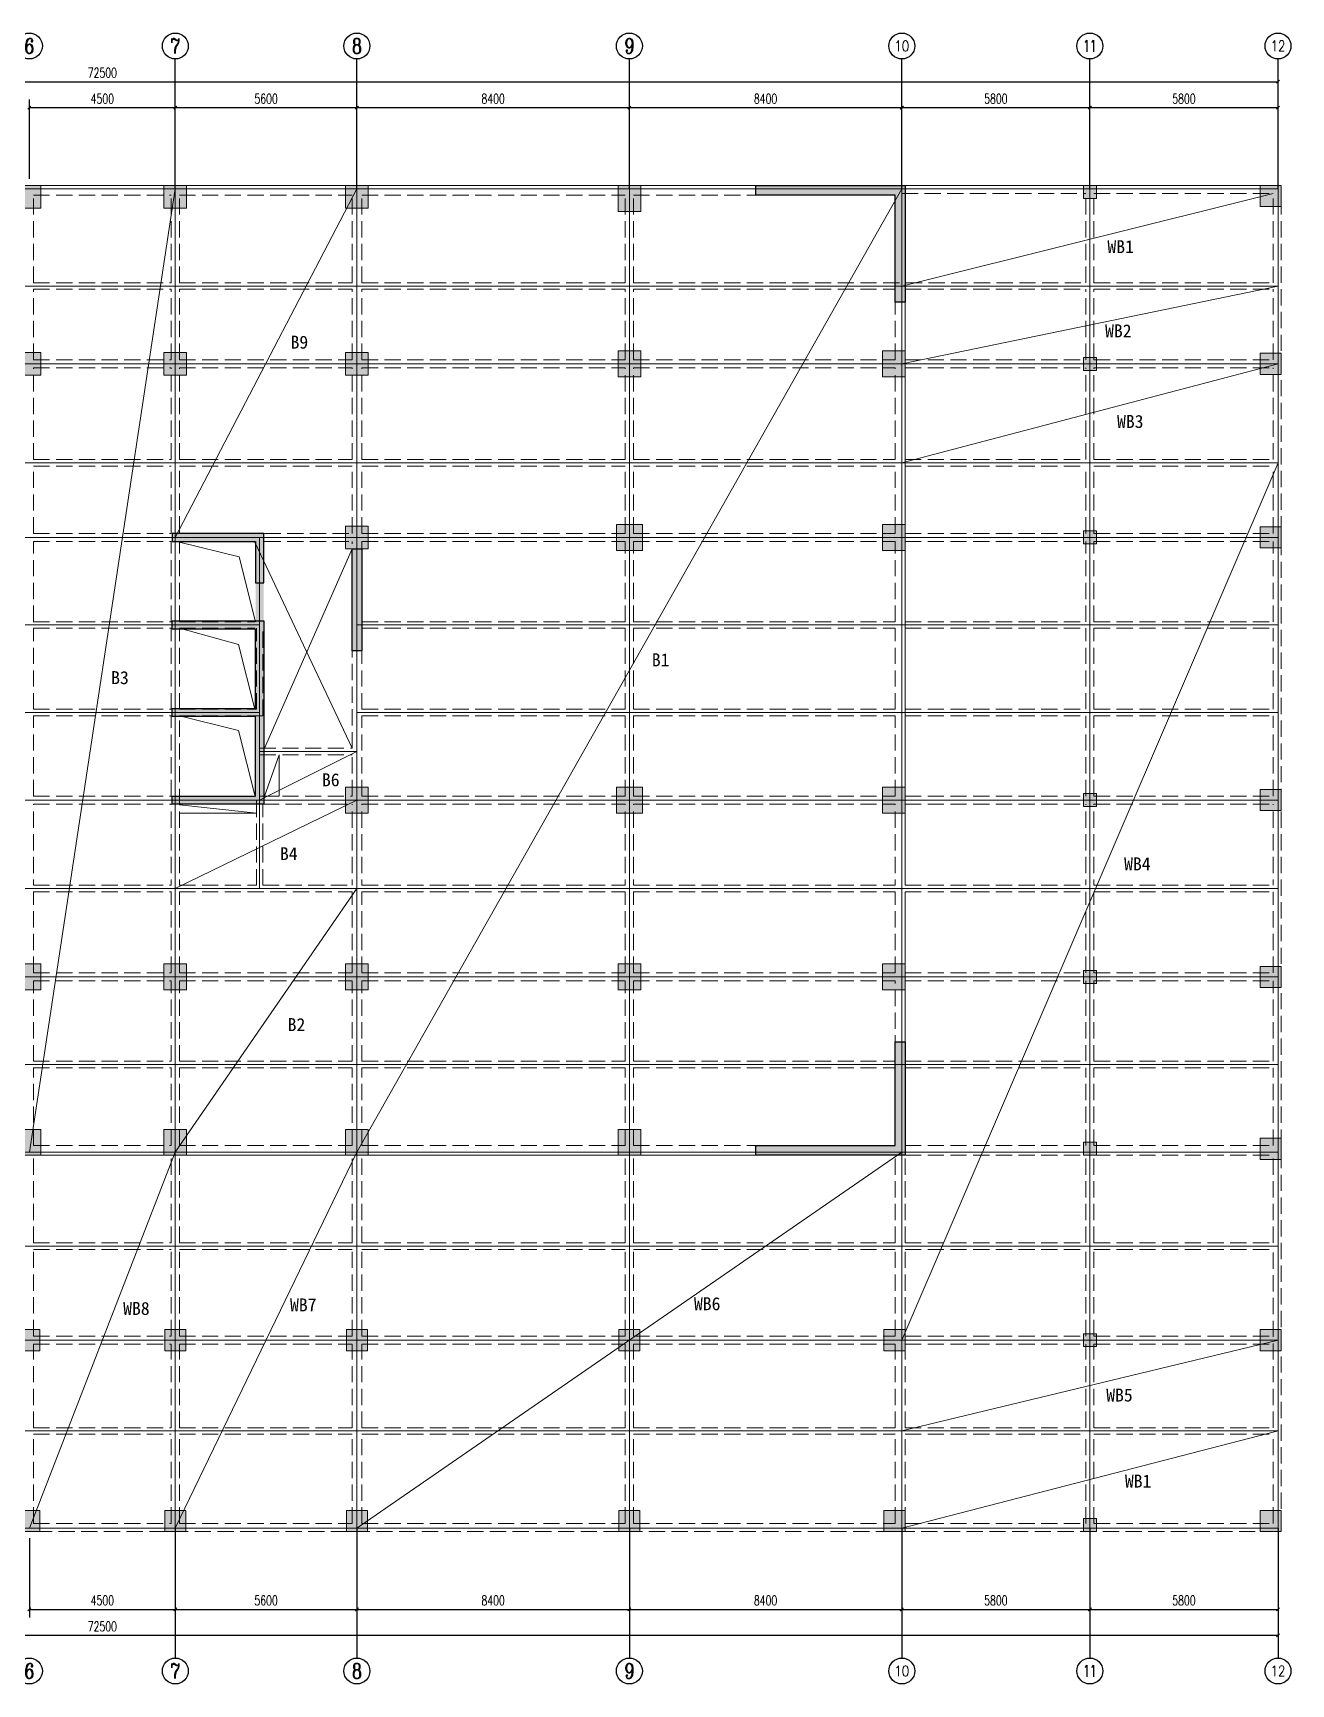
# Model space of a CAD drawing. Header units: millimetres. Extents: x -4900 to 114297, y -4800 to 46100.
# Drawn here: x 34112 to 72900, y -4800 to 46100 of the extents above; entities that cross this region are included whole.
import ezdxf
from ezdxf.enums import TextEntityAlignment as Align

# ---------------------------------------------------------------- set-up
doc = ezdxf.new("R2010")
doc.units = ezdxf.units.MM
doc.header["$LTSCALE"] = 2000
doc.header["$PDSIZE"] = 0.1
doc.linetypes.add('DASH', pattern=[0.35, 0.25, -0.1])
doc.layers.get('0').update_dxf_attribs({"lineweight": 9})
doc.layers.get('Defpoints').update_dxf_attribs({"lineweight": 9})
for name, color, linetype in [('AXIS', 3, 'Continuous'), ('AXIS_TEXT', 7, 'Continuous'), ('wall_door', 5, 'Continuous')]:
    doc.layers.add(name, color=color, linetype=linetype)
for name, color, linetype, lineweight in [('bbbbb', 200, 'Continuous', 9), ('column', 50, 'Continuous', 9), ('hole', 60, 'Continuous', 9), ('primary_beam', 180, 'Continuous', 9), ('S_ConcWall', 3, 'Continuous', 25), ('secondary_beam', 130, 'Continuous', 9)]:
    doc.layers.add(name, color=color, linetype=linetype, lineweight=lineweight)
doc.layers.add('DOTE', color=10, linetype='Continuous', lineweight=9, plot=False)
doc.styles.add('_TCH_AXIS', font='COMPLEX', dxfattribs={"bigfont": 'GBCBIG'})
doc.styles.add('_TCH_DIM_T3', font='SIMPLEX', dxfattribs={"width": 0.705882, "bigfont": 'GBCBIG'})
doc.styles.add('COMPLEX', font='COMPLEX')
doc.dimstyles.new('_TCH_ARCH&&100', dxfattribs={"dimtxt": 297.5, "dimasz": 100, "dimexe": 250, "dimexo": 300, "dimgap": 126.25, "dimtad": 1, "dimdec": 0, "dimzin": 0, "dimdsep": 46, "dimtxsty": '_TCH_DIM_T3', "dimblk": 'ARCHTICK', "dimcen": 0.09, "dimclrt": 7, "dimazin": 2, "dimtfac": 1, "dimtdec": 0, "dimtix": 1, "dimtmove": 2, "dimatfit": 3, "dimfxl": 100, "dimtolj": 1, "dimtzin": 0, "dimarcsym": 0})

# ---------------------------------------------------------------- blocks, each defined once
blk = doc.blocks.new('_ArchTick')
at = {"color": 0, "linetype": 'ByBlock', "const_width": 0.4}
blk.add_lwpolyline([(-0.5, -0.5), (0.5, 0.5)], dxfattribs=at)
blk = doc.blocks.new('*D7')
at = {"layer": 'AXIS', "color": 0, "lineweight": -2, "transparency": 16777216}
for p, q in [((34000, 41600), (34000, 44050)), ((34000, 43800), (38500, 43800)), ((38500, 41600), (38500, 44050))]:
    blk.add_line(p, q, dxfattribs=at)
at = {"layer": 'Defpoints', "color": 0, "transparency": 16777216}
for p in [(38500, 43800), (34000, 41300), (38500, 41300)]:
    blk.add_point(p, dxfattribs=at)
at = {"layer": 'AXIS', "color": 0, "lineweight": -2, "transparency": 16777216, "xscale": 100, "yscale": 100, "zscale": 100, "rotation": 180}
blk.add_blockref('_ArchTick', (34000, 43800), dxfattribs=at)
at = {"layer": 'AXIS', "color": 0, "lineweight": -2, "transparency": 16777216, "xscale": 100, "yscale": 100, "zscale": 100}
blk.add_blockref('_ArchTick', (38500, 43800), dxfattribs=at)
at = {"layer": 'AXIS', "color": 7, "transparency": 16777216, "insert": (36250, 44075), "char_height": 297.5, "attachment_point": 5, "style": '_TCH_DIM_T3'}
blk.add_mtext('\\A1;4500', dxfattribs=at)
blk = doc.blocks.new('*D8')
at = {"layer": 'AXIS', "color": 0, "lineweight": -2, "transparency": 16777216}
for p, q in [((38500, 41600), (38500, 44050)), ((38500, 43800), (44100, 43800)), ((44100, 41600), (44100, 44050))]:
    blk.add_line(p, q, dxfattribs=at)
at = {"layer": 'Defpoints', "color": 0, "transparency": 16777216}
for p in [(44100, 43800), (38500, 41300), (44100, 41300)]:
    blk.add_point(p, dxfattribs=at)
at = {"layer": 'AXIS', "color": 0, "lineweight": -2, "transparency": 16777216, "xscale": 100, "yscale": 100, "zscale": 100, "rotation": 180}
blk.add_blockref('_ArchTick', (38500, 43800), dxfattribs=at)
at = {"layer": 'AXIS', "color": 0, "lineweight": -2, "transparency": 16777216, "xscale": 100, "yscale": 100, "zscale": 100}
blk.add_blockref('_ArchTick', (44100, 43800), dxfattribs=at)
at = {"layer": 'AXIS', "color": 7, "transparency": 16777216, "insert": (41300, 44075), "char_height": 297.5, "attachment_point": 5, "style": '_TCH_DIM_T3'}
blk.add_mtext('\\A1;5600', dxfattribs=at)
blk = doc.blocks.new('*D9')
at = {"layer": 'AXIS', "color": 0, "lineweight": -2, "transparency": 16777216}
for p, q in [((44100, 41600), (44100, 44050)), ((44100, 43800), (52500, 43800)), ((52500, 41600), (52500, 44050))]:
    blk.add_line(p, q, dxfattribs=at)
at = {"layer": 'Defpoints', "color": 0, "transparency": 16777216}
for p in [(52500, 43800), (44100, 41300), (52500, 41300)]:
    blk.add_point(p, dxfattribs=at)
at = {"layer": 'AXIS', "color": 0, "lineweight": -2, "transparency": 16777216, "xscale": 100, "yscale": 100, "zscale": 100, "rotation": 180}
blk.add_blockref('_ArchTick', (44100, 43800), dxfattribs=at)
at = {"layer": 'AXIS', "color": 0, "lineweight": -2, "transparency": 16777216, "xscale": 100, "yscale": 100, "zscale": 100}
blk.add_blockref('_ArchTick', (52500, 43800), dxfattribs=at)
at = {"layer": 'AXIS', "color": 7, "transparency": 16777216, "insert": (48300, 44075), "char_height": 297.5, "attachment_point": 5, "style": '_TCH_DIM_T3'}
blk.add_mtext('\\A1;8400', dxfattribs=at)
blk = doc.blocks.new('*D10')
at = {"layer": 'AXIS', "color": 0, "lineweight": -2, "transparency": 16777216}
for p, q in [((52500, 41600), (52500, 44050)), ((52500, 43800), (60900, 43800)), ((60900, 41600), (60900, 44050))]:
    blk.add_line(p, q, dxfattribs=at)
at = {"layer": 'Defpoints', "color": 0, "transparency": 16777216}
for p in [(60900, 43800), (52500, 41300), (60900, 41300)]:
    blk.add_point(p, dxfattribs=at)
at = {"layer": 'AXIS', "color": 0, "lineweight": -2, "transparency": 16777216, "xscale": 100, "yscale": 100, "zscale": 100, "rotation": 180}
blk.add_blockref('_ArchTick', (52500, 43800), dxfattribs=at)
at = {"layer": 'AXIS', "color": 0, "lineweight": -2, "transparency": 16777216, "xscale": 100, "yscale": 100, "zscale": 100}
blk.add_blockref('_ArchTick', (60900, 43800), dxfattribs=at)
at = {"layer": 'AXIS', "color": 7, "transparency": 16777216, "insert": (56700, 44075), "char_height": 297.5, "attachment_point": 5, "style": '_TCH_DIM_T3'}
blk.add_mtext('\\A1;8400', dxfattribs=at)
blk = doc.blocks.new('*D11')
at = {"layer": 'AXIS', "color": 0, "lineweight": -2, "transparency": 16777216}
for p, q in [((60900, 41600), (60900, 44050)), ((60900, 43800), (66700, 43800)), ((66700, 41600), (66700, 44050))]:
    blk.add_line(p, q, dxfattribs=at)
at = {"layer": 'Defpoints', "color": 0, "transparency": 16777216}
for p in [(66700, 43800), (60900, 41300), (66700, 41300)]:
    blk.add_point(p, dxfattribs=at)
at = {"layer": 'AXIS', "color": 0, "lineweight": -2, "transparency": 16777216, "xscale": 100, "yscale": 100, "zscale": 100, "rotation": 180}
blk.add_blockref('_ArchTick', (60900, 43800), dxfattribs=at)
at = {"layer": 'AXIS', "color": 0, "lineweight": -2, "transparency": 16777216, "xscale": 100, "yscale": 100, "zscale": 100}
blk.add_blockref('_ArchTick', (66700, 43800), dxfattribs=at)
at = {"layer": 'AXIS', "color": 7, "transparency": 16777216, "insert": (63800, 44075), "char_height": 297.5, "attachment_point": 5, "style": '_TCH_DIM_T3'}
blk.add_mtext('\\A1;5800', dxfattribs=at)
blk = doc.blocks.new('*D12')
at = {"layer": 'AXIS', "color": 0, "lineweight": -2, "transparency": 16777216}
for p, q in [((66700, 41600), (66700, 44050)), ((66700, 43800), (72500, 43800)), ((72500, 41600), (72500, 44050))]:
    blk.add_line(p, q, dxfattribs=at)
at = {"layer": 'Defpoints', "color": 0, "transparency": 16777216}
for p in [(72500, 43800), (66700, 41300), (72500, 41300)]:
    blk.add_point(p, dxfattribs=at)
at = {"layer": 'AXIS', "color": 0, "lineweight": -2, "transparency": 16777216, "xscale": 100, "yscale": 100, "zscale": 100, "rotation": 180}
blk.add_blockref('_ArchTick', (66700, 43800), dxfattribs=at)
at = {"layer": 'AXIS', "color": 0, "lineweight": -2, "transparency": 16777216, "xscale": 100, "yscale": 100, "zscale": 100}
blk.add_blockref('_ArchTick', (72500, 43800), dxfattribs=at)
at = {"layer": 'AXIS', "color": 7, "transparency": 16777216, "insert": (69600, 44075), "char_height": 297.5, "attachment_point": 5, "style": '_TCH_DIM_T3'}
blk.add_mtext('\\A1;5800', dxfattribs=at)
blk = doc.blocks.new('*D13')
at = {"layer": 'AXIS', "color": 0, "lineweight": -2, "transparency": 16777216}
for p, q in [((0, 41600), (0, 44850)), ((72500, 41600), (72500, 44850)), ((0, 44600), (72500, 44600))]:
    blk.add_line(p, q, dxfattribs=at)
at = {"layer": 'Defpoints', "color": 0, "transparency": 16777216}
for p in [(72500, 44600), (0, 41300), (72500, 41300)]:
    blk.add_point(p, dxfattribs=at)
at = {"layer": 'AXIS', "color": 0, "lineweight": -2, "transparency": 16777216, "xscale": 100, "yscale": 100, "zscale": 100, "rotation": 180}
blk.add_blockref('_ArchTick', (0, 44600), dxfattribs=at)
at = {"layer": 'AXIS', "color": 0, "lineweight": -2, "transparency": 16777216, "xscale": 100, "yscale": 100, "zscale": 100}
blk.add_blockref('_ArchTick', (72500, 44600), dxfattribs=at)
at = {"layer": 'AXIS', "color": 7, "transparency": 16777216, "insert": (36250, 44875), "char_height": 297.5, "attachment_point": 5, "style": '_TCH_DIM_T3'}
blk.add_mtext('\\A1;72500', dxfattribs=at)
blk = doc.blocks.new('_AXISO')
blk.add_circle((0, 0), 0.5)
at = {"layer": 'AXIS_TEXT', "style": 'COMPLEX', "width": 1.041667}
blk.add_attdef('A', text='', height=0.56, dxfattribs=at).set_placement((-0.25, -0.28), (0.25, -0.28), align=Align.FIT)
blk = doc.blocks.new('*D20')
at = {"layer": 'AXIS', "color": 0, "lineweight": -2, "transparency": 16777216}
for p, q in [((34000, -300), (34000, -2750)), ((38500, -300), (38500, -2750)), ((34000, -2500), (38500, -2500))]:
    blk.add_line(p, q, dxfattribs=at)
at = {"layer": 'Defpoints', "color": 0, "transparency": 16777216}
for p in [(34000, 0), (38500, 0), (38500, -2500)]:
    blk.add_point(p, dxfattribs=at)
at = {"layer": 'AXIS', "color": 0, "lineweight": -2, "transparency": 16777216, "xscale": 100, "yscale": 100, "zscale": 100, "rotation": 180}
blk.add_blockref('_ArchTick', (34000, -2500), dxfattribs=at)
at = {"layer": 'AXIS', "color": 0, "lineweight": -2, "transparency": 16777216, "xscale": 100, "yscale": 100, "zscale": 100}
blk.add_blockref('_ArchTick', (38500, -2500), dxfattribs=at)
at = {"layer": 'AXIS', "color": 7, "transparency": 16777216, "insert": (36250, -2225), "char_height": 297.5, "attachment_point": 5, "style": '_TCH_DIM_T3'}
blk.add_mtext('\\A1;4500', dxfattribs=at)
blk = doc.blocks.new('*D21')
at = {"layer": 'AXIS', "color": 0, "lineweight": -2, "transparency": 16777216}
for p, q in [((38500, -300), (38500, -2750)), ((44100, -300), (44100, -2750)), ((38500, -2500), (44100, -2500))]:
    blk.add_line(p, q, dxfattribs=at)
at = {"layer": 'Defpoints', "color": 0, "transparency": 16777216}
for p in [(38500, 0), (44100, 0), (44100, -2500)]:
    blk.add_point(p, dxfattribs=at)
at = {"layer": 'AXIS', "color": 0, "lineweight": -2, "transparency": 16777216, "xscale": 100, "yscale": 100, "zscale": 100, "rotation": 180}
blk.add_blockref('_ArchTick', (38500, -2500), dxfattribs=at)
at = {"layer": 'AXIS', "color": 0, "lineweight": -2, "transparency": 16777216, "xscale": 100, "yscale": 100, "zscale": 100}
blk.add_blockref('_ArchTick', (44100, -2500), dxfattribs=at)
at = {"layer": 'AXIS', "color": 7, "transparency": 16777216, "insert": (41300, -2225), "char_height": 297.5, "attachment_point": 5, "style": '_TCH_DIM_T3'}
blk.add_mtext('\\A1;5600', dxfattribs=at)
blk = doc.blocks.new('*D22')
at = {"layer": 'AXIS', "color": 0, "lineweight": -2, "transparency": 16777216}
for p, q in [((44100, -300), (44100, -2750)), ((52500, -300), (52500, -2750)), ((44100, -2500), (52500, -2500))]:
    blk.add_line(p, q, dxfattribs=at)
at = {"layer": 'Defpoints', "color": 0, "transparency": 16777216}
for p in [(44100, 0), (52500, 0), (52500, -2500)]:
    blk.add_point(p, dxfattribs=at)
at = {"layer": 'AXIS', "color": 0, "lineweight": -2, "transparency": 16777216, "xscale": 100, "yscale": 100, "zscale": 100, "rotation": 180}
blk.add_blockref('_ArchTick', (44100, -2500), dxfattribs=at)
at = {"layer": 'AXIS', "color": 0, "lineweight": -2, "transparency": 16777216, "xscale": 100, "yscale": 100, "zscale": 100}
blk.add_blockref('_ArchTick', (52500, -2500), dxfattribs=at)
at = {"layer": 'AXIS', "color": 7, "transparency": 16777216, "insert": (48300, -2225), "char_height": 297.5, "attachment_point": 5, "style": '_TCH_DIM_T3'}
blk.add_mtext('\\A1;8400', dxfattribs=at)
blk = doc.blocks.new('*D23')
at = {"layer": 'AXIS', "color": 0, "lineweight": -2, "transparency": 16777216}
for p, q in [((52500, -300), (52500, -2750)), ((60900, -300), (60900, -2750)), ((52500, -2500), (60900, -2500))]:
    blk.add_line(p, q, dxfattribs=at)
at = {"layer": 'Defpoints', "color": 0, "transparency": 16777216}
for p in [(52500, 0), (60900, 0), (60900, -2500)]:
    blk.add_point(p, dxfattribs=at)
at = {"layer": 'AXIS', "color": 0, "lineweight": -2, "transparency": 16777216, "xscale": 100, "yscale": 100, "zscale": 100, "rotation": 180}
blk.add_blockref('_ArchTick', (52500, -2500), dxfattribs=at)
at = {"layer": 'AXIS', "color": 0, "lineweight": -2, "transparency": 16777216, "xscale": 100, "yscale": 100, "zscale": 100}
blk.add_blockref('_ArchTick', (60900, -2500), dxfattribs=at)
at = {"layer": 'AXIS', "color": 7, "transparency": 16777216, "insert": (56700, -2225), "char_height": 297.5, "attachment_point": 5, "style": '_TCH_DIM_T3'}
blk.add_mtext('\\A1;8400', dxfattribs=at)
blk = doc.blocks.new('*D24')
at = {"layer": 'AXIS', "color": 0, "lineweight": -2, "transparency": 16777216}
for p, q in [((60900, -300), (60900, -2750)), ((66700, -300), (66700, -2750)), ((60900, -2500), (66700, -2500))]:
    blk.add_line(p, q, dxfattribs=at)
at = {"layer": 'Defpoints', "color": 0, "transparency": 16777216}
for p in [(60900, 0), (66700, 0), (66700, -2500)]:
    blk.add_point(p, dxfattribs=at)
at = {"layer": 'AXIS', "color": 0, "lineweight": -2, "transparency": 16777216, "xscale": 100, "yscale": 100, "zscale": 100, "rotation": 180}
blk.add_blockref('_ArchTick', (60900, -2500), dxfattribs=at)
at = {"layer": 'AXIS', "color": 0, "lineweight": -2, "transparency": 16777216, "xscale": 100, "yscale": 100, "zscale": 100}
blk.add_blockref('_ArchTick', (66700, -2500), dxfattribs=at)
at = {"layer": 'AXIS', "color": 7, "transparency": 16777216, "insert": (63800, -2225), "char_height": 297.5, "attachment_point": 5, "style": '_TCH_DIM_T3'}
blk.add_mtext('\\A1;5800', dxfattribs=at)
blk = doc.blocks.new('*D25')
at = {"layer": 'AXIS', "color": 0, "lineweight": -2, "transparency": 16777216}
for p, q in [((66700, -300), (66700, -2750)), ((72500, -300), (72500, -2750)), ((66700, -2500), (72500, -2500))]:
    blk.add_line(p, q, dxfattribs=at)
at = {"layer": 'Defpoints', "color": 0, "transparency": 16777216}
for p in [(66700, 0), (72500, 0), (72500, -2500)]:
    blk.add_point(p, dxfattribs=at)
at = {"layer": 'AXIS', "color": 0, "lineweight": -2, "transparency": 16777216, "xscale": 100, "yscale": 100, "zscale": 100, "rotation": 180}
blk.add_blockref('_ArchTick', (66700, -2500), dxfattribs=at)
at = {"layer": 'AXIS', "color": 0, "lineweight": -2, "transparency": 16777216, "xscale": 100, "yscale": 100, "zscale": 100}
blk.add_blockref('_ArchTick', (72500, -2500), dxfattribs=at)
at = {"layer": 'AXIS', "color": 7, "transparency": 16777216, "insert": (69600, -2225), "char_height": 297.5, "attachment_point": 5, "style": '_TCH_DIM_T3'}
blk.add_mtext('\\A1;5800', dxfattribs=at)
blk = doc.blocks.new('*D26')
at = {"layer": 'AXIS', "color": 0, "lineweight": -2, "transparency": 16777216}
for p, q in [((0, -300), (0, -3550)), ((72500, -300), (72500, -3550)), ((0, -3300), (72500, -3300))]:
    blk.add_line(p, q, dxfattribs=at)
at = {"layer": 'Defpoints', "color": 0, "transparency": 16777216}
for p in [(0, 0), (72500, 0), (72500, -3300)]:
    blk.add_point(p, dxfattribs=at)
at = {"layer": 'AXIS', "color": 0, "lineweight": -2, "transparency": 16777216, "xscale": 100, "yscale": 100, "zscale": 100, "rotation": 180}
blk.add_blockref('_ArchTick', (0, -3300), dxfattribs=at)
at = {"layer": 'AXIS', "color": 0, "lineweight": -2, "transparency": 16777216, "xscale": 100, "yscale": 100, "zscale": 100}
blk.add_blockref('_ArchTick', (72500, -3300), dxfattribs=at)
at = {"layer": 'AXIS', "color": 7, "transparency": 16777216, "insert": (36250, -3025), "char_height": 297.5, "attachment_point": 5, "style": '_TCH_DIM_T3'}
blk.add_mtext('\\A1;72500', dxfattribs=at)

msp = doc.modelspace()

# ---------------------------------------------------------------- hatches: boundary and pattern name
at = {"layer": 'column'}
h = msp.add_hatch(color=256, dxfattribs=at)
h.dxf.hatch_style = 1
h.paths.add_polyline_path([(52850, 41400), (52150, 41400), (52150, 40600), (52850, 40600)])
h.paths.add_polyline_path([(52850, 36300), (52150, 36300), (52150, 35500), (52850, 35500)])
h.paths.add_polyline_path([(44450, 41400), (43750, 41400), (43750, 40700), (44450, 40700)])
h.paths.add_polyline_path([(44450, 36250), (43750, 36250), (43750, 35550), (44450, 35550)])
h.paths.add_polyline_path([(38850, 41400), (38150, 41400), (38150, 40700), (38850, 40700)])
h.paths.add_polyline_path([(38850, 36250), (38150, 36250), (38150, 35550), (38850, 35550)])
h.paths.add_polyline_path([(34350, 41400), (33650, 41400), (33650, 40700), (34350, 40700)])
h.paths.add_polyline_path([(34350, 36250), (33650, 36250), (33650, 35550), (34350, 35550)])
h.paths.add_polyline_path([(52900, 30950), (52100, 30950), (52100, 30150), (52900, 30150)])
h.paths.add_polyline_path([(52900, 22850), (52100, 22850), (52100, 22050), (52900, 22050)])
h.paths.add_polyline_path([(52850, 17400), (52150, 17400), (52150, 16600), (52850, 16600)])
h.paths.add_polyline_path([(52850, 12300), (52150, 12300), (52150, 11500), (52850, 11500)])
h.paths.add_polyline_path([(52825, 6125), (52175, 6125), (52175, 5475), (52825, 5475)])
h.paths.add_polyline_path([(52825, 550), (52175, 550), (52175, -100), (52825, -100)])
h.paths.add_polyline_path([(44450, 30900), (43750, 30900), (43750, 30200), (44450, 30200)])
h.paths.add_polyline_path([(44450, 22850), (43750, 22850), (43750, 22050), (44450, 22050)])
h.paths.add_polyline_path([(44450, 17400), (43750, 17400), (43750, 16600), (44450, 16600)])
h.paths.add_polyline_path([(44450, 12300), (43750, 12300), (43750, 11500), (44450, 11500)])
h.paths.add_polyline_path([(44425, 6125), (43775, 6125), (43775, 5475), (44425, 5475)])
h.paths.add_polyline_path([(44425, 550), (43775, 550), (43775, -100), (44425, -100)])
h.paths.add_polyline_path([(38850, 17400), (38150, 17400), (38150, 16600), (38850, 16600)])
h.paths.add_polyline_path([(38850, 12300), (38150, 12300), (38150, 11500), (38850, 11500)])
h.paths.add_polyline_path([(38825, 6125), (38175, 6125), (38175, 5475), (38825, 5475)])
h.paths.add_polyline_path([(38825, 550), (38175, 550), (38175, -100), (38825, -100)])
h.paths.add_polyline_path([(34350, 17400), (33650, 17400), (33650, 16600), (34350, 16600)])
h.paths.add_polyline_path([(34350, 12300), (33650, 12300), (33650, 11500), (34350, 11500)])
h.paths.add_polyline_path([(34325, 6125), (33675, 6125), (33675, 5475), (34325, 5475)])
h.paths.add_polyline_path([(34325, 550), (33675, 550), (33675, -100), (34325, -100)])
h.paths.add_polyline_path([(72600, 36225), (71950, 36225), (71950, 35575), (72600, 35575)])
h.paths.add_polyline_path([(72600, 30875), (71950, 30875), (71950, 30225), (72600, 30225)])
h.paths.add_polyline_path([(72600, 22775), (71950, 22775), (71950, 22125), (72600, 22125)])
h.paths.add_polyline_path([(72600, 17325), (71950, 17325), (71950, 16675), (72600, 16675)])
h.paths.add_polyline_path([(66900, 36100), (66500, 36100), (66500, 35700), (66900, 35700)])
h.paths.add_polyline_path([(66900, 30750), (66500, 30750), (66500, 30350), (66900, 30350)])
h.paths.add_polyline_path([(66900, 22650), (66500, 22650), (66500, 22250), (66900, 22250)])
h.paths.add_polyline_path([(66900, 17200), (66500, 17200), (66500, 16800), (66900, 16800)])
h.paths.add_polyline_path([(61000, 36300), (60300, 36300), (60300, 35500), (61000, 35500)])
h.paths.add_polyline_path([(61000, 30950), (60300, 30950), (60300, 30150), (61000, 30150)])
h.paths.add_polyline_path([(61000, 22850), (60300, 22850), (60300, 22050), (61000, 22050)])
h.paths.add_polyline_path([(61000, 17400), (60300, 17400), (60300, 16600), (61000, 16600)])
h.paths.add_polyline_path([(72600, 550), (71950, 550), (71950, -100), (72600, -100)])
h.paths.add_polyline_path([(72600, 41400), (71950, 41400), (71950, 40750), (72600, 40750)])
h.paths.add_polyline_path([(72600, 12025), (71950, 12025), (71950, 11375), (72600, 11375)])
h.paths.add_polyline_path([(72600, 6125), (71950, 6125), (71950, 5475), (72600, 5475)])
h.paths.add_polyline_path([(66900, 41400), (66500, 41400), (66500, 41000), (66900, 41000)])
h.paths.add_polyline_path([(66900, 11900), (66500, 11900), (66500, 11500), (66900, 11500)])
h.paths.add_polyline_path([(66900, 6000), (66500, 6000), (66500, 5600), (66900, 5600)])
h.paths.add_polyline_path([(66900, 300), (66500, 300), (66500, -100), (66900, -100)])
h.paths.add_polyline_path([(61000, 6125), (60350, 6125), (60350, 5475), (61000, 5475)])
h.paths.add_polyline_path([(61000, 550), (60350, 550), (60350, -100), (61000, -100)])
at = {"layer": 'S_ConcWall'}
h = msp.add_hatch(color=256, dxfattribs=at)
h.dxf.hatch_style = 1
h.paths.add_polyline_path([(61000, 41400), (61000, 37800), (60700, 37800), (60700, 41100), (56400, 41100), (56400, 41400)])
h = msp.add_hatch(color=256, dxfattribs=at)
h.dxf.hatch_style = 1
h.paths.add_polyline_path([(38400, 30675), (38400, 30425), (40975, 30425), (40975, 29150), (41225, 29150), (41225, 30675)])
h = msp.add_hatch(color=256, dxfattribs=at)
h.dxf.hatch_style = 1
h.paths.add_polyline_path([(44250, 30200), (44250, 27050), (43950, 27050), (43950, 30200)])
h = msp.add_hatch(color=256, dxfattribs=at)
h.dxf.hatch_style = 1
h.paths.add_polyline_path([(41225, 27975), (41225, 25275), (41225, 22325), (38400, 22325), (38400, 22575), (40975, 22575), (40975, 25025), (38400, 25025), (38400, 25275), (40975, 25275), (40975, 27725), (38400, 27725), (38400, 27975)])
h = msp.add_hatch(color=256, dxfattribs=at)
h.dxf.hatch_style = 1
h.paths.add_polyline_path([(60700, 11800), (60700, 15000), (61000, 15000), (61000, 11500), (56400, 11500), (56400, 11800)])
at = {"layer": 'wall_door'}
msp.add_hatch(color=256, dxfattribs=at).paths.add_polyline_path([(40975, 27972.5), (40975, 29147.6), (41225, 29152.4), (41225, 27977.3)])

# ---------------------------------------------------------------- linework, layer by layer
at = {"layer": 'AXIS'}
for p, q in [((38500, 41300), (38500, 45300)), ((44100, 41300), (44100, 45300)), ((52500, 41300), (52500, 45300)), ((60900, 41300), (60900, 45300)), ((66700, 41300), (66700, 45300)), ((72500, 41300), (72500, 45300)), ((38500, 0), (38500, -4000)), ((44100, 0), (44100, -4000)), ((52500, 0), (52500, -4000)), ((60900, 0), (60900, -4000)), ((66700, 0), (66700, -4000)), ((72500, 0), (72500, -4000))]:
    msp.add_line(p, q, dxfattribs=at)
at = {"layer": 'bbbbb'}
for p, q in [((34000, 11600), (38500, 41300)), ((38500, 30550), (44100, 41300)), ((44100, 11600), (60900, 41300)), ((60900, 38300), (72350, 41150)), ((72500, 38300), (60900, 35900)), ((72500, 35900), (60900, 32850)), ((60900, 5800), (72500, 32850)), ((41100, 22443.6), (44100, 23950)), ((38500, 19725), (44100, 22450)), ((38500, 11600), (44100, 19725)), ((34000, 0), (38500, 11600)), ((38500, 0), (44100, 11600)), ((44100, 0), (60900, 11600)), ((72500, 5800), (60900, 3000)), ((60900, 0), (72500, 3000))]:
    msp.add_line(p, q, dxfattribs=at)
at = {"layer": 'column', "linetype": 'Continuous'}
for points in [[(34350, 41400), (33650, 41400), (33650, 40700), (34350, 40700)], [(38850, 41400), (38150, 41400), (38150, 40700), (38850, 40700)], [(44450, 41400), (43750, 41400), (43750, 40700), (44450, 40700)], [(52850, 41400), (52150, 41400), (52150, 40600), (52850, 40600)], [(66900, 41400), (66500, 41400), (66500, 41000), (66900, 41000)], [(72600, 41400), (71950, 41400), (71950, 40750), (72600, 40750)], [(34350, 36250), (33650, 36250), (33650, 35550), (34350, 35550)], [(38850, 36250), (38150, 36250), (38150, 35550), (38850, 35550)], [(44450, 36250), (43750, 36250), (43750, 35550), (44450, 35550)], [(52850, 36300), (52150, 36300), (52150, 35500), (52850, 35500)], [(61000, 36300), (60300, 36300), (60300, 35500), (61000, 35500)], [(72600, 36225), (71950, 36225), (71950, 35575), (72600, 35575)], [(66900, 36100), (66500, 36100), (66500, 35700), (66900, 35700)], [(44450, 30900), (43750, 30900), (43750, 30200), (44450, 30200)], [(52900, 30950), (52100, 30950), (52100, 30150), (52900, 30150)], [(61000, 30950), (60300, 30950), (60300, 30150), (61000, 30150)], [(66900, 30750), (66500, 30750), (66500, 30350), (66900, 30350)], [(72600, 30875), (71950, 30875), (71950, 30225), (72600, 30225)], [(44450, 22850), (43750, 22850), (43750, 22050), (44450, 22050)], [(52900, 22850), (52100, 22850), (52100, 22050), (52900, 22050)], [(61000, 22850), (60300, 22850), (60300, 22050), (61000, 22050)], [(66900, 22650), (66500, 22650), (66500, 22250), (66900, 22250)], [(72600, 22775), (71950, 22775), (71950, 22125), (72600, 22125)], [(34350, 17400), (33650, 17400), (33650, 16600), (34350, 16600)], [(38850, 17400), (38150, 17400), (38150, 16600), (38850, 16600)], [(44450, 17400), (43750, 17400), (43750, 16600), (44450, 16600)], [(52850, 17400), (52150, 17400), (52150, 16600), (52850, 16600)], [(61000, 17400), (60300, 17400), (60300, 16600), (61000, 16600)], [(72600, 17325), (71950, 17325), (71950, 16675), (72600, 16675)], [(66900, 17200), (66500, 17200), (66500, 16800), (66900, 16800)], [(34350, 12300), (33650, 12300), (33650, 11500), (34350, 11500)], [(38850, 12300), (38150, 12300), (38150, 11500), (38850, 11500)], [(44450, 12300), (43750, 12300), (43750, 11500), (44450, 11500)], [(52850, 12300), (52150, 12300), (52150, 11500), (52850, 11500)], [(66900, 11900), (66500, 11900), (66500, 11500), (66900, 11500)], [(72600, 12025), (71950, 12025), (71950, 11375), (72600, 11375)], [(34325, 6125), (33675, 6125), (33675, 5475), (34325, 5475)], [(38825, 6125), (38175, 6125), (38175, 5475), (38825, 5475)], [(44425, 6125), (43775, 6125), (43775, 5475), (44425, 5475)], [(52825, 6125), (52175, 6125), (52175, 5475), (52825, 5475)], [(61000, 6125), (60350, 6125), (60350, 5475), (61000, 5475)], [(72600, 6125), (71950, 6125), (71950, 5475), (72600, 5475)], [(66900, 6000), (66500, 6000), (66500, 5600), (66900, 5600)], [(34325, 550), (33675, 550), (33675, -100), (34325, -100)], [(38825, 550), (38175, 550), (38175, -100), (38825, -100)], [(44425, 550), (43775, 550), (43775, -100), (44425, -100)], [(52825, 550), (52175, 550), (52175, -100), (52825, -100)], [(61000, 550), (60350, 550), (60350, -100), (61000, -100)], [(72600, 550), (71950, 550), (71950, -100), (72600, -100)], [(66900, 300), (66500, 300), (66500, -100), (66900, -100)]]:
    msp.add_lwpolyline(points, close=True, dxfattribs=at)
at = {"layer": 'DOTE'}
for p, q in [((0, 41300), (72500, 41300)), ((38500, 0), (38500, 41300)), ((44100, 0), (44100, 41300)), ((52500, 0), (52500, 41300)), ((60900, 0), (60900, 41300)), ((66700, 0), (66700, 41300)), ((72500, 0), (72500, 41300)), ((0, 38300), (72500, 38300)), ((0, 35900), (72500, 35900)), ((0, 32850), (72500, 32850)), ((31400, 30550), (72500, 30550)), ((41100, 19725), (41100, 30550)), ((31400, 27850), (41100, 27850)), ((44100, 27850), (72500, 27850)), ((31400, 25150), (41100, 25150)), ((44100, 25150), (72500, 25150)), ((41100, 23950), (44100, 23950)), ((0, 22450), (72500, 22450)), ((0, 19725), (72500, 19725)), ((0, 17000), (72500, 17000)), ((0, 14300), (72500, 14300)), ((0, 11600), (72500, 11600)), ((0, 8700), (72500, 8700)), ((0, 5800), (72500, 5800)), ((0, 3000), (72500, 3000)), ((0, 0), (72500, 0))]:
    msp.add_line(p, q, dxfattribs=at)
at = {"layer": 'hole'}
for p, q in [((40950, 30400), (43950, 24050)), ((41250, 24050), (43950, 30200)), ((41250, 22575), (41700, 23850)), ((41700, 23850), (41700, 22575)), ((41700, 22575), (41250, 22575)), ((38625, 22300), (41000, 22050)), ((41000, 22050), (38625, 22050))]:
    msp.add_line(p, q, dxfattribs=at)
for points in [[(40975, 27950), (40469.7, 29950), (38625, 30400)], [(40950, 25250), (40444.7, 27250), (38625, 27750)], [(40950, 22600), (40444.7, 24600), (38625, 25050)]]:
    msp.add_lwpolyline(points, dxfattribs=at)
at = {"layer": 'primary_beam'}
for p, q in [((15100, 41400), (57400, 41400)), ((60900, 41400), (72600, 41400)), ((61000, 19825), (61000, 38200)), ((61000, 11500), (61000, 19625)), ((11500, 11500), (61000, 11500))]:
    msp.add_line(p, q, dxfattribs=at)
at = {"layer": 'primary_beam', "linetype": 'DASH'}
for p, q in [((72600, -100), (72600, 41400)), ((34125, 41100), (38375, 41100)), ((34125, 38400), (34125, 41100)), ((38375, 38400), (38375, 41100)), ((38625, 41100), (43950, 41100)), ((38625, 38400), (38625, 41100)), ((43950, 38400), (43950, 41100)), ((44250, 41100), (52375, 41100)), ((44250, 38400), (44250, 41100)), ((52375, 38400), (52375, 41100)), ((52625, 41100), (57400, 41100)), ((52625, 38400), (52625, 41100)), ((60900, 41150), (66575, 41150)), ((66575, 38400), (66575, 41150)), ((66825, 41150), (72350, 41150)), ((66825, 38400), (66825, 41150)), ((72350, 38400), (72350, 41150)), ((34125, 36025), (34125, 38200)), ((38375, 36025), (38375, 38200)), ((38625, 36025), (38625, 38200)), ((43950, 36025), (43950, 38200)), ((44250, 36025), (44250, 38200)), ((52375, 36025), (52375, 38200)), ((52625, 36025), (52625, 38200)), ((60700, 36025), (60700, 38200)), ((66575, 36025), (66575, 38200)), ((66825, 36025), (66825, 38200)), ((72350, 36025), (72350, 38200)), ((34125, 36025), (38375, 36025)), ((34125, 35775), (38375, 35775)), ((34125, 32950), (34125, 35775)), ((38375, 32950), (38375, 35775)), ((38625, 36025), (43950, 36025)), ((38625, 35775), (43950, 35775)), ((38625, 32950), (38625, 35775)), ((43950, 32950), (43950, 35775)), ((44250, 36025), (52375, 36025)), ((44250, 35775), (52375, 35775)), ((44250, 32950), (44250, 35775)), ((52375, 32950), (52375, 35775)), ((52625, 36025), (60700, 36025)), ((52625, 35775), (60700, 35775)), ((52625, 32950), (52625, 35775)), ((60700, 32950), (60700, 35775)), ((61000, 36025), (66575, 36025)), ((61000, 35775), (66575, 35775)), ((66575, 32950), (66575, 35775)), ((66825, 36025), (72350, 36025)), ((66825, 35775), (72350, 35775)), ((66825, 32950), (66825, 35775)), ((72350, 32950), (72350, 35775)), ((34125, 30675), (34125, 32750)), ((38375, 30675), (38375, 32750)), ((38625, 30700), (38625, 32750)), ((43950, 30675), (43950, 32750)), ((44250, 30675), (44250, 32750)), ((52375, 30675), (52375, 32750)), ((52625, 30675), (52625, 32750)), ((60700, 30675), (60700, 32750)), ((66575, 30675), (66575, 32750)), ((66825, 30675), (66825, 32750)), ((72350, 30675), (72350, 32750)), ((34125, 30675), (38375, 30675)), ((41250, 30675), (43950, 30675)), ((44250, 30675), (52375, 30675)), ((52625, 30675), (60700, 30675)), ((61000, 30675), (66575, 30675)), ((66825, 30675), (72350, 30675)), ((34125, 30425), (38375, 30425)), ((34125, 27950), (34125, 30425)), ((38375, 27950), (38375, 30425)), ((38625, 27950), (38625, 30400)), ((41250, 30425), (43950, 30425)), ((43950, 24050), (43950, 30425)), ((44250, 30425), (52375, 30425)), ((44250, 27950), (44250, 30425)), ((52375, 27950), (52375, 30425)), ((52625, 30425), (60700, 30425)), ((52625, 27950), (52625, 30425)), ((60700, 27950), (60700, 30425)), ((61000, 30425), (66575, 30425)), ((66575, 27950), (66575, 30425)), ((66825, 30425), (72350, 30425)), ((66825, 27950), (66825, 30425)), ((72350, 27950), (72350, 30425)), ((34125, 25250), (34125, 27750)), ((38375, 25250), (38375, 27750)), ((38625, 25250), (38625, 27750)), ((41000, 25250), (41000, 27750)), ((41200, 25050), (41200, 27750)), ((44250, 25250), (44250, 27750)), ((52375, 25250), (52375, 27750)), ((52625, 25250), (52625, 27750)), ((60700, 25250), (60700, 27750)), ((66575, 25250), (66575, 27750)), ((66825, 25250), (66825, 27750)), ((72350, 25250), (72350, 27750)), ((34125, 22575), (34125, 25050)), ((38375, 22575), (38375, 25050)), ((38625, 20200), (38625, 25050)), ((44250, 22575), (44250, 25050)), ((52375, 22575), (52375, 25050)), ((52625, 22575), (52625, 25050)), ((60700, 22575), (60700, 25050)), ((66575, 22575), (66575, 25050)), ((66825, 22575), (66825, 25050)), ((72350, 22575), (72350, 25050)), ((43950, 22575), (43950, 23850)), ((34125, 22575), (38375, 22575)), ((41100, 22575), (43950, 22575)), ((44250, 22575), (52375, 22575)), ((52625, 22575), (60700, 22575)), ((61000, 22575), (66575, 22575)), ((66825, 22575), (72350, 22575)), ((34125, 22325), (38375, 22325)), ((34125, 20200), (34125, 22325)), ((38375, 20200), (38375, 22325)), ((41200, 22325), (43950, 22325)), ((43950, 20200), (43950, 22325)), ((44250, 22325), (52375, 22325)), ((44250, 20200), (44250, 22325)), ((52375, 20200), (52375, 22325)), ((52625, 22325), (60700, 22325)), ((52625, 20200), (52625, 22325)), ((60700, 20200), (60700, 22325)), ((61000, 22325), (66575, 22325)), ((61000, 20200), (61000, 22325)), ((66575, 20200), (66575, 22325)), ((66825, 22325), (72350, 22325)), ((66825, 20200), (66825, 22325)), ((72350, 20200), (72350, 22325)), ((34125, 19825), (34125, 20000)), ((38375, 19825), (38375, 20000)), ((38625, 19825), (38625, 20000)), ((43950, 19825), (43950, 20000)), ((44250, 19825), (44250, 20000)), ((52375, 19825), (52375, 20000)), ((52625, 19825), (52625, 20000)), ((60700, 19825), (60700, 20000)), ((66575, 19825), (66575, 20000)), ((66825, 19825), (66825, 20000)), ((72350, 19825), (72350, 20000)), ((34125, 17125), (34125, 19625)), ((38375, 17125), (38375, 19625)), ((38625, 17125), (38625, 19625)), ((43950, 17125), (43950, 19625)), ((44250, 17125), (44250, 19625)), ((52375, 17125), (52375, 19625)), ((52625, 17125), (52625, 19625)), ((60700, 17125), (60700, 19625)), ((66575, 17125), (66575, 19625)), ((66825, 17125), (66825, 19625)), ((72350, 17125), (72350, 19625)), ((34125, 17125), (38375, 17125)), ((34125, 16875), (38375, 16875)), ((34125, 14400), (34125, 16875)), ((38375, 14400), (38375, 16875)), ((38625, 17125), (43950, 17125)), ((38625, 16875), (43950, 16875)), ((38625, 14400), (38625, 16875)), ((43950, 14400), (43950, 16875)), ((44250, 17125), (52375, 17125)), ((44250, 16875), (52375, 16875)), ((44250, 14400), (44250, 16875)), ((52375, 14400), (52375, 16875)), ((52625, 17125), (60700, 17125)), ((52625, 16875), (60700, 16875)), ((52625, 14400), (52625, 16875)), ((60700, 14700), (60700, 16875)), ((61000, 17125), (66575, 17125)), ((61000, 16875), (66575, 16875)), ((66575, 14400), (66575, 16875)), ((66825, 17125), (72350, 17125)), ((66825, 16875), (72350, 16875)), ((66825, 14400), (66825, 16875)), ((72350, 14400), (72350, 16875)), ((34125, 11800), (34125, 14200)), ((38375, 11800), (38375, 14200)), ((38625, 11800), (38625, 14200)), ((43950, 11800), (43950, 14200)), ((44250, 11800), (44250, 14200)), ((52375, 11800), (52375, 14200)), ((52625, 11800), (52625, 14200)), ((66575, 11800), (66575, 14200)), ((66825, 11800), (66825, 14200)), ((72350, 11800), (72350, 14200)), ((34125, 11800), (38375, 11800)), ((38625, 11800), (43950, 11800)), ((44250, 11800), (52375, 11800)), ((52625, 11800), (60700, 11800)), ((61000, 11800), (66575, 11800)), ((66825, 11800), (72350, 11800)), ((34125, 8800), (34125, 11500)), ((38375, 8800), (38375, 11500)), ((38625, 8800), (38625, 11500)), ((43950, 8800), (43950, 11500)), ((44250, 8800), (44250, 11500)), ((52375, 8800), (52375, 11500)), ((52625, 8800), (52625, 11500)), ((60700, 8800), (60700, 11500)), ((61000, 11500), (66575, 11500)), ((61000, 8800), (61000, 11500)), ((66575, 8800), (66575, 11500)), ((66825, 11500), (72350, 11500)), ((66825, 8800), (66825, 11500)), ((72350, 8800), (72350, 11500)), ((34125, 5925), (34125, 8600)), ((38375, 5925), (38375, 8600)), ((38625, 5925), (38625, 8600)), ((43950, 5925), (43950, 8600)), ((44250, 5925), (44250, 8600)), ((52375, 5925), (52375, 8600)), ((52625, 5925), (52625, 8600)), ((60700, 5925), (60700, 8600)), ((61000, 5925), (61000, 8600)), ((66575, 5925), (66575, 8600)), ((66825, 5925), (66825, 8600)), ((72350, 3100), (72350, 8600)), ((34125, 5925), (38375, 5925)), ((34125, 3100), (34125, 5675)), ((34125, 5675), (38375, 5675)), ((38375, 3100), (38375, 5675)), ((38625, 5925), (43950, 5925)), ((38625, 3100), (38625, 5675)), ((38625, 5675), (43950, 5675)), ((43950, 3100), (43950, 5675)), ((44250, 5925), (52375, 5925)), ((44250, 3100), (44250, 5675)), ((44250, 5675), (52375, 5675)), ((52375, 3100), (52375, 5675)), ((52625, 5925), (60700, 5925)), ((52625, 3100), (52625, 5675)), ((52625, 5675), (60700, 5675)), ((60700, 3100), (60700, 5675)), ((61000, 5925), (66575, 5925)), ((61000, 5675), (66575, 5675)), ((61000, 3100), (61000, 5675)), ((66575, 3100), (66575, 5675)), ((66825, 5925), (72350, 5925)), ((66825, 5675), (72350, 5675)), ((66825, 3100), (66825, 5675)), ((34125, 150), (34125, 2900)), ((38375, 150), (38375, 2900)), ((38625, 150), (38625, 2900)), ((43950, 150), (43950, 2900)), ((44250, 150), (44250, 2900)), ((52375, 150), (52375, 2900)), ((52625, 150), (52625, 2900)), ((60700, 150), (60700, 2900)), ((61000, 150), (61000, 2900)), ((66575, 150), (66575, 2900)), ((66825, 150), (66825, 2900)), ((72350, 150), (72350, 2900)), ((34125, 150), (38375, 150)), ((38625, 150), (43950, 150)), ((44250, 150), (52375, 150)), ((52625, 150), (60700, 150)), ((61000, 150), (66575, 150)), ((66825, 150), (72350, 150)), ((-100, -100), (72600, -100))]:
    msp.add_line(p, q, dxfattribs=at)
at = {"layer": 'S_ConcWall'}
for points in [[(61000, 41400), (61000, 37800), (60700, 37800), (60700, 41100), (56400, 41100), (56400, 41400)], [(40975, 29150), (41225, 29150), (41225, 30675), (38400, 30675), (38400, 30425), (40975, 30425)], [(44250, 30200), (44250, 27050), (43950, 27050), (43950, 30200)], [(41225, 27975), (41225, 25275), (41225, 22325), (38400, 22325), (38400, 22575), (40975, 22575), (40975, 25025), (38400, 25025), (38400, 25275), (40975, 25275), (40975, 27725), (38400, 27725), (38400, 27975)], [(60700, 11800), (60700, 15000), (61000, 15000), (61000, 11500), (56400, 11500), (56400, 11800)]]:
    msp.add_lwpolyline(points, close=True, dxfattribs=at)
at = {"layer": 'secondary_beam', "linetype": 'DASH'}
for p, q in [((34125, 38400), (38375, 38400)), ((34125, 38200), (38375, 38200)), ((38625, 38400), (43950, 38400)), ((38625, 38200), (43950, 38200)), ((44250, 38400), (52375, 38400)), ((44250, 38200), (52375, 38200)), ((52625, 38400), (66575, 38400)), ((52625, 38200), (60700, 38200)), ((61000, 38200), (66575, 38200)), ((66825, 38400), (72350, 38400)), ((66825, 38200), (72350, 38200)), ((34125, 32950), (38375, 32950)), ((34125, 32750), (38375, 32750)), ((38625, 32950), (43950, 32950)), ((38625, 32750), (43950, 32750)), ((44250, 32950), (52375, 32950)), ((44250, 32750), (52375, 32750)), ((52625, 32950), (60700, 32950)), ((52625, 32750), (60700, 32750)), ((61000, 32950), (66575, 32950)), ((61000, 32750), (66575, 32750)), ((66825, 32950), (72350, 32950)), ((66825, 32750), (72350, 32750)), ((34125, 27950), (38375, 27950)), ((34125, 27750), (38375, 27750)), ((38625, 27950), (40950, 27950)), ((38625, 27750), (40950, 27750)), ((44250, 27950), (52375, 27950)), ((44250, 27750), (52375, 27750)), ((52625, 27950), (60700, 27950)), ((52625, 27750), (60700, 27750)), ((61000, 27950), (66575, 27950)), ((61000, 27750), (66575, 27750)), ((66825, 27950), (72350, 27950)), ((66825, 27750), (72350, 27750)), ((34125, 25250), (38375, 25250)), ((34125, 25050), (38375, 25050)), ((38625, 25250), (41000, 25250)), ((38625, 25050), (41200, 25050)), ((44250, 25250), (52375, 25250)), ((44250, 25050), (52375, 25050)), ((52625, 25250), (60700, 25250)), ((52625, 25050), (60700, 25050)), ((61000, 25250), (66575, 25250)), ((61000, 25050), (66575, 25050)), ((66825, 25250), (72350, 25250)), ((66825, 25050), (72350, 25050)), ((41100, 24050), (43950, 24050)), ((41100, 23850), (43950, 23850)), ((41000, 19825), (41000, 22450)), ((41200, 19825), (41200, 22325)), ((34125, 19825), (38375, 19825)), ((34125, 19625), (38375, 19625)), ((38625, 19825), (41000, 19825)), ((38625, 19625), (43950, 19625)), ((41200, 19825), (43950, 19825)), ((44250, 19825), (52375, 19825)), ((44250, 19625), (52375, 19625)), ((52625, 19825), (60700, 19825)), ((52625, 19625), (60700, 19625)), ((61000, 19825), (66575, 19825)), ((61000, 19625), (66575, 19625)), ((66825, 19825), (72350, 19825)), ((66825, 19625), (72350, 19625)), ((34125, 14400), (38375, 14400)), ((38625, 14400), (43950, 14400)), ((44250, 14400), (52375, 14400)), ((52625, 14400), (60700, 14400)), ((61000, 14400), (66575, 14400)), ((66825, 14400), (72350, 14400)), ((34125, 14200), (38375, 14200)), ((38625, 14200), (43950, 14200)), ((44250, 14200), (52375, 14200)), ((52625, 14200), (60700, 14200)), ((61000, 14200), (66575, 14200)), ((66825, 14200), (72350, 14200)), ((34125, 8800), (38375, 8800)), ((38625, 8800), (43950, 8800)), ((44250, 8800), (52375, 8800)), ((52625, 8800), (60700, 8800)), ((61000, 8800), (66575, 8800)), ((66825, 8800), (72350, 8800)), ((34125, 8600), (38375, 8600)), ((38625, 8600), (43950, 8600)), ((44250, 8600), (52375, 8600)), ((52625, 8600), (60700, 8600)), ((61000, 8600), (66575, 8600)), ((66825, 8600), (72350, 8600)), ((34125, 3100), (38375, 3100)), ((38625, 3100), (43950, 3100)), ((44250, 3100), (52375, 3100)), ((52625, 3100), (60700, 3100)), ((61000, 3100), (66575, 3100)), ((66825, 3100), (72350, 3100)), ((34125, 2900), (38375, 2900)), ((38625, 2900), (43950, 2900)), ((44250, 2900), (52375, 2900)), ((52625, 2900), (60700, 2900)), ((61000, 2900), (66575, 2900)), ((66825, 2900), (72350, 2900))]:
    msp.add_line(p, q, dxfattribs=at)

# ---------------------------------------------------------------- block references
at = {"layer": 'AXIS'}
ref = msp.add_blockref('_AXISO', (34000, 45700), dxfattribs=dict(at, xscale=800, yscale=800, zscale=800))
ref.add_attrib('A', '6', dxfattribs={"layer": 'AXIS_TEXT', "height": 465.9, "style": '_TCH_AXIS'}).set_placement((33844.7, 45467), (34155.3, 45467), align=Align.FIT)
ref = msp.add_blockref('_AXISO', (38500, 45700), dxfattribs=dict(at, xscale=800, yscale=800, zscale=800))
ref.add_attrib('A', '7', dxfattribs={"layer": 'AXIS_TEXT', "height": 465.9, "style": '_TCH_AXIS'}).set_placement((38344.7, 45467), (38655.3, 45467), align=Align.FIT)
ref = msp.add_blockref('_AXISO', (44100, 45700), dxfattribs=dict(at, xscale=800, yscale=800, zscale=800))
ref.add_attrib('A', '8', dxfattribs={"layer": 'AXIS_TEXT', "height": 465.9, "style": '_TCH_AXIS'}).set_placement((43944.7, 45467), (44255.3, 45467), align=Align.FIT)
ref = msp.add_blockref('_AXISO', (52500, 45700), dxfattribs=dict(at, xscale=800, yscale=800, zscale=800))
ref.add_attrib('A', '9', dxfattribs={"layer": 'AXIS_TEXT', "height": 465.9, "style": '_TCH_AXIS'}).set_placement((52344.7, 45467), (52655.3, 45467), align=Align.FIT)
ref = msp.add_blockref('_AXISO', (60900, 45700), dxfattribs=dict(at, xscale=800, yscale=800, zscale=800))
ref.add_attrib('A', '10', dxfattribs={"layer": 'AXIS_TEXT', "height": 328.45, "style": '_TCH_AXIS'}).set_placement((60673.2, 45535.8), (61126.8, 45535.8), align=Align.FIT)
ref = msp.add_blockref('_AXISO', (66700, 45700), dxfattribs=dict(at, xscale=800, yscale=800, zscale=800))
ref.add_attrib('A', '11', dxfattribs={"layer": 'AXIS_TEXT', "height": 368.76, "style": '_TCH_AXIS'}).set_placement((66489.3, 45515.6), (66910.7, 45515.6), align=Align.FIT)
ref = msp.add_blockref('_AXISO', (72500, 45700), dxfattribs=dict(at, xscale=800, yscale=800, zscale=800))
ref.add_attrib('A', '12', dxfattribs={"layer": 'AXIS_TEXT', "height": 328.45, "style": '_TCH_AXIS'}).set_placement((72273.2, 45535.8), (72726.8, 45535.8), align=Align.FIT)
ref = msp.add_blockref('_AXISO', (34000, -4400), dxfattribs=dict(at, xscale=800, yscale=800, zscale=800))
ref.add_attrib('A', '6', dxfattribs={"layer": 'AXIS_TEXT', "height": 465.9, "style": '_TCH_AXIS'}).set_placement((33844.7, -4633), (34155.3, -4633), align=Align.FIT)
ref = msp.add_blockref('_AXISO', (38500, -4400), dxfattribs=dict(at, xscale=800, yscale=800, zscale=800))
ref.add_attrib('A', '7', dxfattribs={"layer": 'AXIS_TEXT', "height": 465.9, "style": '_TCH_AXIS'}).set_placement((38344.7, -4633), (38655.3, -4633), align=Align.FIT)
ref = msp.add_blockref('_AXISO', (44100, -4400), dxfattribs=dict(at, xscale=800, yscale=800, zscale=800))
ref.add_attrib('A', '8', dxfattribs={"layer": 'AXIS_TEXT', "height": 465.9, "style": '_TCH_AXIS'}).set_placement((43944.7, -4633), (44255.3, -4633), align=Align.FIT)
ref = msp.add_blockref('_AXISO', (52500, -4400), dxfattribs=dict(at, xscale=800, yscale=800, zscale=800))
ref.add_attrib('A', '9', dxfattribs={"layer": 'AXIS_TEXT', "height": 465.9, "style": '_TCH_AXIS'}).set_placement((52344.7, -4633), (52655.3, -4633), align=Align.FIT)
ref = msp.add_blockref('_AXISO', (60900, -4400), dxfattribs=dict(at, xscale=800, yscale=800, zscale=800))
ref.add_attrib('A', '10', dxfattribs={"layer": 'AXIS_TEXT', "height": 328.45, "style": '_TCH_AXIS'}).set_placement((60673.2, -4564.2), (61126.8, -4564.2), align=Align.FIT)
ref = msp.add_blockref('_AXISO', (66700, -4400), dxfattribs=dict(at, xscale=800, yscale=800, zscale=800))
ref.add_attrib('A', '11', dxfattribs={"layer": 'AXIS_TEXT', "height": 368.76, "style": '_TCH_AXIS'}).set_placement((66489.3, -4584.4), (66910.7, -4584.4), align=Align.FIT)
ref = msp.add_blockref('_AXISO', (72500, -4400), dxfattribs=dict(at, xscale=800, yscale=800, zscale=800))
ref.add_attrib('A', '12', dxfattribs={"layer": 'AXIS_TEXT', "height": 328.45, "style": '_TCH_AXIS'}).set_placement((72273.2, -4564.2), (72726.8, -4564.2), align=Align.FIT)

# ---------------------------------------------------------------- texts
at = {"layer": 'bbbbb', "char_height": 400, "attachment_point": 5}
for s, heights, insert in [('WB1', [0], (67647.2, 39513.4)), ('B9', [0], (42325.5, 36565.4)), ('WB2', [0], (67576.2, 36917.7)), ('WB3', [0], (67944.5, 34121.6)), ('B1', [0], (53464.7, 26774.8)), ('B3', [0], (36793.4, 26222.6)), ('B6', [0], (43293.4, 23073.2)), ('B4', [0], (41997.4, 20798.9)), ('WB4', [0], (68163.1, 20484.1)), ('B2', [0], (42235.9, 15529)), ('WB8', [0], (37300, 6775.4)), ('WB7', [0], (42444.7, 6887.2)), ('WB6', [0], (54899.9, 6919.3)), ('WB5', [400], (67611.5, 4105)), ('WB1', [0], (68187.8, 1456.4))]:
    msp.add_mtext_dynamic_manual_height_columns(s, width=3912.415, gutter_width=12.5, heights=heights, dxfattribs=dict(at, insert=insert))

# ---------------------------------------------------------------- dimensions: what is measured, and where the dimension line sits
at = {"layer": 'AXIS'}
for p1, p2, distance, picture, middle in [((0, 41300), (72500, 41300), 3300, '*D13', (36250, 44875)), ((34000, 41300), (38500, 41300), 2500, '*D7', (36250, 44075)), ((38500, 41300), (44100, 41300), 2500, '*D8', (41300, 44075)), ((44100, 41300), (52500, 41300), 2500, '*D9', (48300, 44075)), ((52500, 41300), (60900, 41300), 2500, '*D10', (56700, 44075)), ((60900, 41300), (66700, 41300), 2500, '*D11', (63800, 44075)), ((66700, 41300), (72500, 41300), 2500, '*D12', (69600, 44075)), ((0, 0), (72500, 0), -3300, '*D26', (36250, -3025)), ((34000, 0), (38500, 0), -2500, '*D20', (36250, -2225)), ((38500, 0), (44100, 0), -2500, '*D21', (41300, -2225)), ((44100, 0), (52500, 0), -2500, '*D22', (48300, -2225)), ((52500, 0), (60900, 0), -2500, '*D23', (56700, -2225)), ((60900, 0), (66700, 0), -2500, '*D24', (63800, -2225)), ((66700, 0), (72500, 0), -2500, '*D25', (69600, -2225))]:
    dim = msp.add_aligned_dim(p1=p1, p2=p2, distance=distance, dimstyle='_TCH_ARCH&&100', dxfattribs=at)
    dim.commit()
    dim.dimension.update_dxf_attribs({"geometry": picture, "text_midpoint": middle})

doc.saveas('drawing.dxf')
